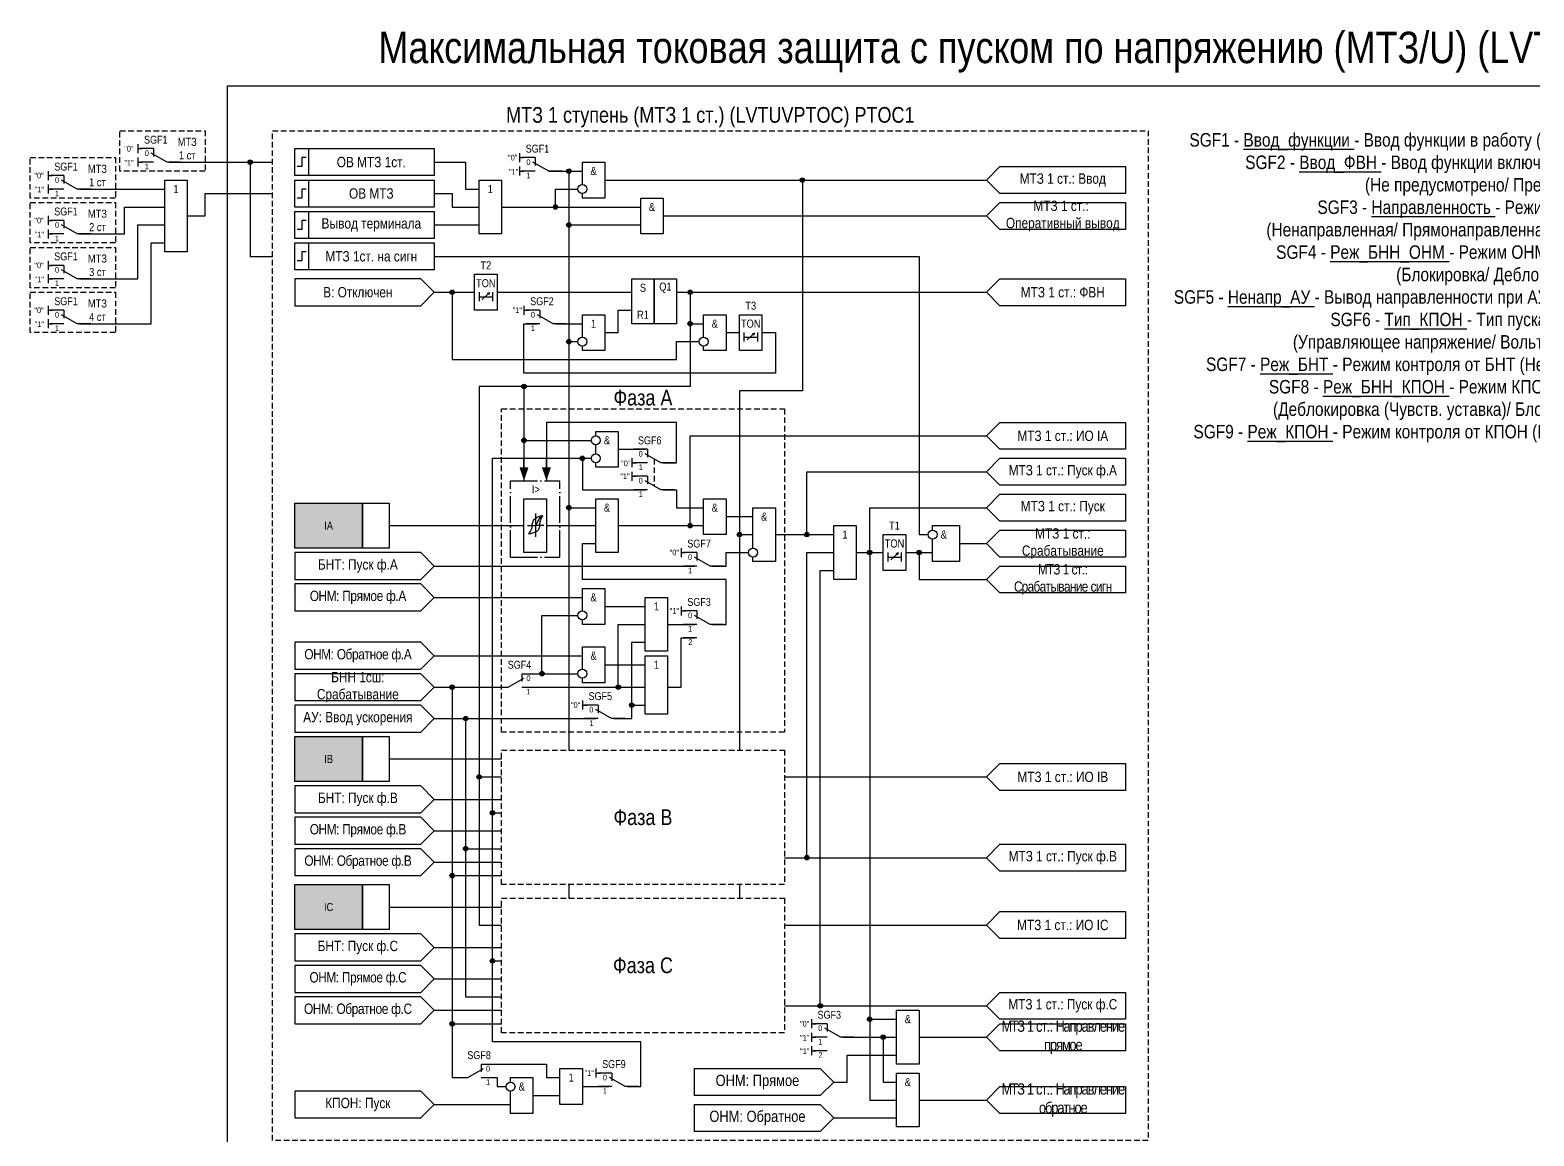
# Model space of a CAD drawing. Header units: millimetres. Extents: x -73 to 767, y -297 to 677.
# Drawn here: x -44 to 290.9, y 431 to 677.4 of the extents above; entities that cross this region are included whole.
import ezdxf
from ezdxf.enums import TextEntityAlignment as Align

# ---------------------------------------------------------------- set-up
doc = ezdxf.new("R2010")
doc.units = ezdxf.units.MM
doc.linetypes.add('ACAD_ISO04W100', pattern=[30, 24, -3, 0, -3])
doc.linetypes.add('штриховая2', pattern=[0.375, 0.25, -0.125])
doc.layers.add('TEXT', color=7, linetype='Continuous', lineweight=25)
doc.layers.add('Основная', color=7, linetype='Continuous')
doc.styles.add('1.8_Gost_RD', font='ARIALN.TTF', dxfattribs={"height": 1.8})
doc.styles.add('2.5_Gost_RD', font='ARIALN.TTF', dxfattribs={"height": 2.5})
doc.styles.add('3.5_Gost_RD', font='ARIALN.TTF', dxfattribs={"height": 3.5})
doc.styles.add('Вывод', font='ARIALN.TTF', dxfattribs={"height": 2.5})
doc.styles.add('Компонент', font='ARIALN.TTF', dxfattribs={"height": 3.5})

# ---------------------------------------------------------------- blocks, each defined once
blk = doc.blocks.new('*U958')
at = {"layer": 'Основная', "color": 0}
blk.add_line((0, 0), (7, 4), dxfattribs=at)
at = {"layer": 'Основная', "ltscale": 0.35}
blk.add_line((6, 6), (6, 2.5), dxfattribs=at)
blk = doc.blocks.new('*U985')
at = {"layer": 'Основная', "color": 0}
for p, q in [((-3, 6), (-9, 6)), ((-3, 0), (-9, 0)), ((9, 0), (3, 0))]:
    blk.add_line(p, q, dxfattribs=at)
at = {"layer": 'Основная', "ltscale": 0.25, "xscale": -1}
blk.add_blockref('*U958', (3, 0), dxfattribs=at)
at = {"layer": 'Основная'}
for tag, height, style, p in [('В1', 2.5, 'Вывод', (-14, 6)), ('ОУ', 3.5, 'Компонент', (-2, 10)), ('В2', 2.5, 'Вывод', (-6, 4)), ('В3', 2.5, 'Вывод', (-6, -2))]:
    blk.add_attdef(tag, text='', height=height, dxfattribs=dict(at, style=style)).set_placement(p, align=Align.MIDDLE_CENTER)
blk = doc.blocks.new('Точка')
at = {"ltscale": 100}
h = blk.add_hatch(color=256, dxfattribs=at)
h.dxf.hatch_style = 1
edge = h.paths.add_edge_path()
edge.add_arc((0, 0), 0.5, 0, 360)
blk.add_circle((0, 0), 0.5, dxfattribs=at)
blk = doc.blocks.new('*U892')
at = {"layer": 'Основная', "linetype": 'ACAD_ISO04W100', "ltscale": 0.25}
for p, q in [((0, 0), (11, 0)), ((0, -17), (0, 0)), ((11, -17), (11, 0)), ((0, -17), (11, -17))]:
    blk.add_line(p, q, dxfattribs=at)
at = {"layer": 'Основная', "style": 'Компонент'}
blk.add_attdef('ОУ', text='', height=3.5, dxfattribs=at).set_placement((11, 0), align=Align.MIDDLE_CENTER)
blk = doc.blocks.new('*U978')
at = {"ltscale": 0.25}
blk.add_line((-1, 0), (-5, 0), dxfattribs=at)
blk.add_lwpolyline([(-3, 0, 2, 0, 0), (0, 0, 0, 0, 0)], format="xyseb", dxfattribs=at)
at = {"layer": 'Основная', "style": 'Вывод'}
blk.add_attdef('ОТ', text='', height=2.5, dxfattribs=at).set_placement((-4, 0), align=Align.MIDDLE_CENTER)
blk = doc.blocks.new('*U1016')
at = {"layer": 'Основная', "color": 0}
for p, q in [((-3, 6), (-9, 6)), ((-3, 0), (-9, 0)), ((9, 0), (3, 0))]:
    blk.add_line(p, q, dxfattribs=at)
at = {"layer": 'Основная', "ltscale": 0.25, "xscale": -1}
blk.add_blockref('*U958', (3, 0), dxfattribs=at)
at = {"layer": 'Основная'}
for tag, height, style, p in [('В1', 2.5, 'Вывод', (-13, 6)), ('ОУ', 3.5, 'Компонент', (-2, 10)), ('В2', 2.5, 'Вывод', (-6, 4)), ('В3', 2.5, 'Вывод', (-6, -2))]:
    blk.add_attdef(tag, text='', height=height, dxfattribs=dict(at, style=style)).set_placement(p, align=Align.MIDDLE_CENTER)
blk = doc.blocks.new('*U1017')
at = {"layer": 'Основная', "color": 0}
for p, q in [((-9, 0), (-3, 0)), ((3, 6), (9, 6)), ((3, 0), (9, 0))]:
    blk.add_line(p, q, dxfattribs=at)
at = {"layer": 'Основная', "ltscale": 0.25}
blk.add_blockref('*U958', (-3, 0), dxfattribs=at)
at = {"layer": 'Основная'}
for tag, height, style, p in [('ОУ', 3.5, 'Компонент', (2, 10)), ('В1', 2.5, 'Вывод', (13, 6)), ('В2', 2.5, 'Вывод', (6, 4)), ('В3', 2.5, 'Вывод', (6, -2))]:
    blk.add_attdef(tag, text='', height=height, dxfattribs=dict(at, style=style)).set_placement(p, align=Align.MIDDLE_CENTER)
blk = doc.blocks.new('*U1033')
at = {"layer": 'Основная', "color": 0}
for p, q in [((-3, 6), (-9, 6)), ((-3, 0), (-9, 0)), ((9, 0), (3, 0))]:
    blk.add_line(p, q, dxfattribs=at)
at = {"layer": 'Основная', "ltscale": 0.25, "xscale": -1}
blk.add_blockref('*U958', (3, 0), dxfattribs=at)
at = {"layer": 'Основная'}
for tag, height, style, p in [('В1', 2.5, 'Вывод', (-13, 6)), ('ОУ', 3.5, 'Компонент', (-2, 10)), ('В2', 2.5, 'Вывод', (-6, 4)), ('В3', 2.5, 'Вывод', (-6, -2))]:
    blk.add_attdef(tag, text='', height=height, dxfattribs=dict(at, style=style)).set_placement(p, align=Align.MIDDLE_CENTER)
blk = doc.blocks.new('*U1027')
at = {"layer": 'Основная', "color": 0}
for p, q in [((-9, 0), (-3, 0)), ((3, 6), (9, 6)), ((3, 0), (9, 0))]:
    blk.add_line(p, q, dxfattribs=at)
at = {"layer": 'Основная', "ltscale": 0.25}
blk.add_blockref('*U958', (-3, 0), dxfattribs=at)
at = {"layer": 'Основная'}
for tag, height, style, p in [('ОУ', 3.5, 'Компонент', (2, 10)), ('В1', 2.5, 'Вывод', (14, 6)), ('В2', 2.5, 'Вывод', (6, 4)), ('В3', 2.5, 'Вывод', (6, -2))]:
    blk.add_attdef(tag, text='', height=height, dxfattribs=dict(at, style=style)).set_placement(p, align=Align.MIDDLE_CENTER)

msp = doc.modelspace()

# ---------------------------------------------------------------- hatches: boundary and pattern name
at = {"ltscale": 100, "true_color": 0xf7941d}
h = msp.add_hatch(color=30, dxfattribs=at)
h.dxf.hatch_style = 1
h.paths.add_polyline_path([(15, 572), (30, 572), (30, 562), (15, 562)])
h = msp.add_hatch(color=30, dxfattribs=at)
h.dxf.hatch_style = 1
h.paths.add_polyline_path([(15, 520), (30, 520), (30, 510), (15, 510)])
h = msp.add_hatch(color=30, dxfattribs=at)
h.dxf.hatch_style = 1
h.paths.add_polyline_path([(15, 487), (30, 487), (30, 477), (15, 477)])

# ---------------------------------------------------------------- linework, layer by layer
at = {"color": 6, "ltscale": 100}
for p, q in [((-20, 652), (-20, 650)), ((-20, 651), (-19, 651)), ((-20, 649), (-20, 647)), ((-20, 648), (-19, 648)), ((-40, 646), (-40, 644)), ((-40, 645), (-39, 645)), ((-40, 643), (-40, 641)), ((-40, 642), (-39, 642)), ((-40, 636), (-40, 634)), ((-40, 635), (-39, 635)), ((-40, 633), (-40, 631)), ((-40, 632), (-39, 632)), ((-40, 626), (-40, 624)), ((-40, 625), (-39, 625)), ((-40, 623), (-40, 621)), ((-40, 622), (-39, 622)), ((-40, 616), (-40, 614)), ((-40, 615), (-39, 615)), ((-40, 613), (-40, 611)), ((-40, 612), (-39, 612))]:
    msp.add_line(p, q, dxfattribs=at)
at = {"ltscale": 100}
for p, q in [((65, 650), (65, 648)), ((65, 649), (66, 649)), ((65, 647), (65, 645)), ((65, 646), (66, 646)), ((66, 616), (66, 614)), ((66, 615), (67, 615)), ((90, 582), (90, 580)), ((90, 581), (91, 581)), ((90, 579), (90, 577)), ((90, 578), (91, 578)), ((101, 562), (101, 560)), ((101, 561), (102, 561)), ((101, 549), (101, 547)), ((101, 548), (102, 548)), ((104.5, 542), (101.5, 542)), ((79, 528), (79, 526)), ((79, 527), (80, 527)), ((130, 457), (130, 455)), ((130, 456), (131, 456)), ((130, 454), (130, 452)), ((130, 453), (131, 453)), ((130, 451), (130, 449)), ((130, 450), (131, 450)), ((133.5, 450), (130.5, 450)), ((82.03, 446.01), (82.03, 444.01)), ((82.03, 445.01), (83.03, 445.01))]:
    msp.add_line(p, q, dxfattribs=at)
at = {"color": 7, "ltscale": 100}
for p, q in [((56.67, 617.42), (58.34, 618.91)), ((58.34, 618.91), (57.82, 618.69)), ((58.34, 618.91), (58.07, 618.44)), ((115.67, 608.41), (117.34, 609.9)), ((117.34, 609.9), (116.82, 609.68)), ((117.34, 609.9), (117.08, 609.43)), ((66.79, 567), (68.6, 567)), ((70.42, 567), (68.6, 567)), ((147.7, 559.41), (149.37, 560.9)), ((149.37, 560.9), (148.85, 560.68)), ((149.37, 560.9), (149.1, 560.43))]:
    msp.add_line(p, q, dxfattribs=at)
msp.add_line((68.6, 569.72), (68.6, 564.52))
at = {"color": 3, "ltscale": 100}
msp.add_lwpolyline([(0, 665), (360, 665), (360, 0), (0, 0)], close=True, dxfattribs=at)
at = {"color": 6, "linetype": 'штриховая2', "ltscale": 5}
for points in [[(-24, 655), (-5, 655), (-5, 646), (-24, 646)], [(-44, 649), (-25, 649), (-25, 640), (-44, 640)], [(-44, 639), (-25, 639), (-25, 630), (-44, 630)], [(-44, 629), (-25, 629), (-25, 620), (-44, 620)], [(-44, 619), (-25, 619), (-25, 610), (-44, 610)]]:
    msp.add_lwpolyline(points, close=True, dxfattribs=at)
at = {"color": 7, "linetype": 'штриховая2', "ltscale": 5}
msp.add_lwpolyline([(10, 655), (205, 655), (205, 430), (10, 430)], close=True, dxfattribs=at)
at = {"ltscale": 100}
for points in [[(15, 651), (18, 651), (18, 645), (15, 645)], [(15, 651), (46, 651), (46, 645), (15, 645)], [(200, 647), (200, 641), (172, 641), (169, 644), (172, 647)], [(15, 644), (18, 644), (18, 638), (15, 638)], [(15, 644), (46, 644), (46, 638), (15, 638)], [(56, 644), (61, 644), (61, 632), (56, 632)], [(92, 640), (97, 640), (97, 632), (92, 632)], [(15, 637), (18, 637), (18, 631), (15, 631)], [(15, 637), (46, 637), (46, 631), (15, 631)], [(200, 639), (200, 633), (172, 633), (169, 636), (172, 639)], [(15, 630), (18, 630), (18, 624), (15, 624)], [(15, 630), (46, 630), (46, 624), (15, 624)], [(55, 623), (60, 623), (60, 615), (55, 615)], [(90, 622), (95, 622), (95, 612), (90, 612)], [(95, 622), (100, 622), (100, 612), (95, 612)], [(114, 614), (119, 614), (119, 606), (114, 606)], [(200, 590), (200, 584), (172, 584), (169, 587), (172, 590)], [(200, 582), (200, 576), (172, 576), (169, 579), (172, 582)], [(66, 573), (71, 573), (71, 561), (66, 561)], [(82, 573), (87, 573), (87, 561), (82, 561)], [(106, 573), (111, 573), (111, 565), (106, 565)], [(200, 574), (200, 568), (172, 568), (169, 571), (172, 574)], [(15, 572), (30, 572), (30, 562), (15, 562)], [(30, 572), (36, 572), (36, 562), (30, 562)], [(135, 567), (140, 567), (140, 555), (135, 555)], [(146.02, 565), (151.02, 565), (151.02, 557), (146.02, 557)], [(200, 566), (200, 560), (172, 560), (169, 563), (172, 566)], [(200, 558), (200, 552), (172, 552), (169, 555), (172, 558)], [(93, 551), (98, 551), (98, 539), (93, 539)], [(93, 538), (98, 538), (98, 525), (93, 525)], [(15, 520), (30, 520), (30, 510), (15, 510)], [(30, 520), (36, 520), (36, 510), (30, 510)], [(200, 514), (200, 508), (172, 508), (169, 511), (172, 514)], [(200, 496), (200, 490), (172, 490), (169, 493), (172, 496)], [(15, 487), (30, 487), (30, 477), (15, 477)], [(30, 487), (36, 487), (36, 477), (30, 477)], [(200, 481), (200, 475), (172, 475), (169, 478), (172, 481)], [(200, 463), (200, 457), (172, 457), (169, 460), (172, 463)], [(149, 459), (154, 459), (154, 447), (149, 447)], [(200, 450), (172, 450), (169, 453), (172, 456), (200, 456)], [(74, 446), (79, 446), (79, 438), (74, 438)], [(132, 446), (135, 443), (132, 440), (104, 440), (104, 446)], [(149, 445), (154, 445), (154, 433), (149, 433)], [(200, 436), (172, 436), (169, 439), (172, 442), (200, 442)], [(132, 438), (135, 435), (132, 432), (104, 432), (104, 438)]]:
    msp.add_lwpolyline(points, close=True, dxfattribs=at)
at = {"color": 6, "ltscale": 100}
for points in [[(-13, 648), (10, 648)], [(-13, 648), (5, 648), (5, 627), (10, 627)], [(-33, 642), (-14, 642)], [(-9, 636), (-5, 636), (-5, 641), (10, 641)], [(-33, 632), (-23, 632), (-23, 638), (-14, 638)], [(-33, 622), (-20, 622), (-20, 634), (-14, 634)], [(-33, 612), (-17, 612), (-17, 630), (-14, 630)]]:
    msp.add_lwpolyline(points, dxfattribs=at)
at = {"lineweight": 30, "ltscale": 100}
for points in [[(17.5, 649), (16.5, 649), (16.5, 647), (15.5, 647)], [(17.5, 642), (16.5, 642), (16.5, 640), (15.5, 640)], [(17.5, 635), (16.5, 635), (16.5, 633), (15.5, 633)], [(17.5, 628), (16.5, 628), (16.5, 626), (15.5, 626)]]:
    msp.add_lwpolyline(points, dxfattribs=at)
at = {"ltscale": 100}
for points in [[(46, 648), (53, 648), (53, 642), (56, 642)], [(79, 643), (79, 648), (84, 648), (84, 640), (79, 640), (79, 641)], [(71.5, 646), (79, 646)], [(72, 646), (76, 646), (76, 571), (82, 571)], [(72, 646), (76, 646), (76, 571), (76, 517)], [(72, 646), (76, 646), (76, 608), (78, 608)], [(72, 646), (76, 646), (76, 634), (92, 634)], [(84, 644), (169, 644)], [(84, 644), (128, 644), (128, 597), (114, 597), (114, 565), (117, 565)], [(84, 644), (128, 644), (128, 597), (114, 597), (114, 517)], [(46, 641), (50, 641), (50, 638), (56, 638)], [(61, 638), (73, 638), (73, 642), (78, 642)], [(61, 638), (92, 638)], [(46, 634), (56, 634)], [(97, 636), (169, 636)], [(46, 627), (154, 627), (154, 565), (156, 565)], [(46, 619), (43, 622), (15, 622), (15, 616), (43, 616), (46, 619)], [(200, 616), (172, 616), (169, 619), (172, 622), (200, 622), (200, 616), (172, 616), (169, 619), (172, 622), (200, 622)], [(46, 619), (50, 619), (50, 604), (100, 604), (100, 608), (105, 608)], [(46, 619), (55, 619)], [(56, 619), (56, 617)], [(100, 619), (103, 619), (103, 598), (56, 598), (56, 511), (61, 511)], [(100, 619), (103, 619), (103, 598), (56, 598), (56, 478), (61, 478)], [(56, 618), (59, 618)], [(59, 619), (59, 617)], [(60, 619), (90, 619)], [(100, 619), (103, 619), (103, 598), (66, 598), (66, 586), (81, 586)], [(100, 619), (103, 619), (103, 598), (66, 598), (66, 586), (66, 586), (66, 577)], [(100, 619), (103, 619), (103, 612), (106, 612)], [(100, 619), (169, 619)], [(79, 609), (79, 614), (84, 614), (84, 606), (79, 606), (79, 607)], [(84, 610), (87, 610), (87, 615), (90, 615)], [(106, 609), (106, 614), (111, 614), (111, 606), (106, 606), (106, 607)], [(119, 610), (122, 610), (122, 601), (66, 601), (66, 612), (69, 612)], [(73, 612), (79, 612)], [(111, 610), (114, 610)], [(115, 610), (115, 608)], [(118, 610), (118, 608)], [(115, 609), (118, 609)], [(97, 581), (100, 581), (100, 590), (71, 590), (71, 577)], [(82, 587), (82, 588), (87, 588), (87, 580), (82, 580), (82, 581)], [(87, 567), (103, 567), (103, 587), (169, 587)], [(82, 583), (82, 585)], [(87, 584), (93, 584)], [(89, 442), (92, 442), (92, 452), (59, 452), (59, 582), (81, 582)], [(89, 442), (92, 442), (92, 452), (59, 452), (59, 582), (79, 582), (79, 575), (93, 575)], [(122, 565), (129, 565), (129, 579), (169, 579)], [(97, 575), (100, 575), (100, 571), (106, 571)], [(117, 562), (117, 571), (122, 571), (122, 559), (117, 559), (117, 560)], [(140, 561), (143, 561), (143, 571), (169, 571)], [(36, 567), (66, 567)], [(71, 567), (82, 567)], [(87, 567), (106, 567)], [(87, 567), (90, 567)], [(111, 569), (117, 569)], [(157, 566), (157, 567), (163, 567), (163, 559), (157, 559), (157, 564)], [(108, 545), (111, 545), (111, 555), (79, 555), (79, 563), (82, 563)], [(122, 565), (135, 565)], [(163, 563), (169, 563)], [(46, 558), (43, 561), (15, 561), (15, 555), (43, 555), (46, 558)], [(108, 558), (111, 558), (111, 561), (116, 561)], [(124, 493), (129, 493), (129, 561), (135, 561)], [(140, 561), (143, 561), (143, 439), (149, 439)], [(140, 561), (143, 561), (143, 457), (149, 457)], [(140, 561), (146, 561)], [(147.02, 561), (147.02, 559)], [(147.02, 560), (150.02, 560)], [(150.02, 561), (150.02, 559)], [(151, 561), (157, 561)], [(151, 561), (154, 561), (154, 555), (169, 555)], [(46, 558), (104, 558)], [(124, 460), (132, 460), (132, 557), (135, 557)], [(46, 551), (43, 554), (15, 554), (15, 548), (43, 548), (46, 551)], [(79, 548), (79, 553), (84, 553), (84, 545), (79, 545), (79, 546)], [(46, 551), (79, 551)], [(66, 534), (70, 534), (70, 547), (78, 547)], [(84, 549), (93, 549)], [(66, 531), (87, 531), (87, 545), (93, 545)], [(98, 545), (104, 545)], [(46, 538), (43, 541), (15, 541), (15, 535), (43, 535), (46, 538)], [(79, 535), (79, 540), (84, 540), (84, 532), (79, 532), (79, 533)], [(86, 524), (90, 524), (90, 541), (93, 541)], [(98, 531), (101, 531), (101, 542), (104, 542)], [(46, 538), (79, 538)], [(84, 536), (93, 536)], [(46, 531), (43, 534), (15, 534), (15, 528), (43, 528), (46, 531)], [(66, 534), (78, 534)], [(46, 531), (62, 531)], [(46, 531), (50, 531), (50, 489), (61, 489)], [(46, 531), (50, 531), (50, 456), (61, 456)], [(46, 531), (50, 531), (50, 444), (53, 444)], [(66, 531), (93, 531)], [(46, 524), (43, 527), (15, 527), (15, 521), (43, 521), (46, 524)], [(86, 524), (90, 524), (90, 527), (93, 527)], [(46, 524), (82, 524)], [(46, 524), (53, 524), (53, 495), (61, 495)], [(46, 524), (53, 524), (53, 462), (61, 462)], [(36, 515), (61, 515)], [(124, 511), (169, 511)], [(46, 506), (43, 509), (15, 509), (15, 503), (43, 503), (46, 506)], [(46, 506), (61, 506)], [(89, 442), (92, 442), (92, 452), (59, 452), (59, 503), (61, 503)], [(46, 499), (43, 502), (15, 502), (15, 496), (43, 496), (46, 499)], [(46, 499), (61, 499)], [(46, 492), (43, 495), (15, 495), (15, 489), (43, 489), (46, 492)], [(124, 493), (169, 493)], [(46, 492), (61, 492)], [(76, 487), (76, 484)], [(114, 487), (114, 484)], [(36, 482), (61, 482)], [(46, 473), (43, 476), (15, 476), (15, 470), (43, 470), (46, 473)], [(124, 478), (169, 478)], [(46, 473), (61, 473)], [(46, 466), (43, 469), (15, 469), (15, 463), (43, 463), (46, 466)], [(89, 442), (92, 442), (92, 452), (59, 452), (59, 470), (61, 470)], [(46, 466), (61, 466)], [(46, 459), (43, 462), (15, 462), (15, 456), (43, 456), (46, 459)], [(46, 459), (61, 459)], [(124, 460), (169, 460)], [(137, 453), (149, 453)], [(137, 453), (146, 453), (146, 443), (149, 443)], [(154, 453), (169, 453)], [(135, 443), (138, 443), (138, 449), (149, 449)], [(57, 447), (71, 447), (71, 444), (74, 444)], [(57, 444), (60, 444), (60, 442), (62, 442)], [(63, 443), (63, 444), (68, 444), (68, 436), (63, 436), (63, 441)], [(46, 438), (43, 441), (15, 441), (15, 435), (43, 435), (46, 438)], [(68, 440), (74, 440)], [(79, 442), (85, 442)], [(154, 439), (169, 439)], [(46, 438), (63, 438)], [(135, 435), (149, 435)]]:
    msp.add_lwpolyline(points, dxfattribs=at)
at = {"color": 6, "ltscale": 100}
msp.add_lwpolyline([(-14, 644), (-9, 644), (-9, 628), (-14, 628)], close=True, dxfattribs=at)
at = {"color": 251, "linetype": 'штриховая2', "ltscale": 5, "true_color": 0x58595b}
for points in [[(61, 593), (124, 593), (124, 521), (61, 521)], [(61, 517), (124, 517), (124, 487), (61, 487)]]:
    msp.add_lwpolyline(points, close=True, dxfattribs=at)
at = {"linetype": 'штриховая2', "ltscale": 5}
msp.add_lwpolyline([(95, 581.86), (95, 575.86)], dxfattribs=at)
msp.add_lwpolyline([(61, 484), (124, 484), (124, 454), (61, 454)], close=True, dxfattribs=at)
for centre in [(79, 642), (106, 608)]:
    msp.add_circle(centre, 1)
at = {"ltscale": 100}
for centre in [(79, 608), (82, 586), (82, 582), (157, 565), (117, 561), (79, 547), (79, 534), (63, 442)]:
    msp.add_circle(centre, 1, dxfattribs=at)
for points in [[(67.8, 566.92), (67.6, 566.13), (67, 565.12)], [(69.48, 566.92), (69.25, 566.13), (68.76, 565.67), (67, 565.12)], [(67.8, 566.92), (67.95, 567.71), (68.44, 568.54), (70.2, 569.26)], [(68.6, 567), (69, 567.72), (69.47, 568.6), (70.2, 569.26)], [(69.48, 566.92), (69.6, 567.71), (69.81, 568.54), (70.2, 569.26)]]:
    msp.add_spline(points, degree=3)

# ---------------------------------------------------------------- block references
for p in [(5, 648), (76, 646), (128, 644), (73, 638), (76, 634), (50, 619), (103, 619), (103, 612), (76, 608), (66, 598), (66, 586), (79, 582), (76, 571), (103, 567), (114, 565), (129, 565), (143, 561), (143, 561), (154, 561), (70, 534), (50, 531), (87, 531), (90, 527), (53, 524), (56, 511), (59, 503), (53, 495), (129, 493), (50, 489), (59, 470), (132, 460), (50, 456), (143, 457), (146, 453)]:
    msp.add_blockref('Точка', p, dxfattribs=at)
at = {"layer": 'Основная', "color": 6, "ltscale": 0.25, "xscale": 0.5, "yscale": 0.5, "zscale": 0.5}
for p in [(-15, 648), (-35, 642), (-35, 632), (-35, 622), (-35, 612)]:
    msp.add_blockref('*U985', p, dxfattribs=at).add_auto_attribs({'ОУ': 'SGF1', 'В1': '"0"', 'В2': '0', 'В3': '1'})
at = {"layer": 'Основная', "ltscale": 0.25, "xscale": 0.5, "yscale": 0.5, "zscale": 0.5}
for name, p, values in [('*U1016', (70, 646), {'ОУ': 'SGF1', 'В1': '"0"', 'В2': '0', 'В3': '1'}), ('*U1033', (71, 612), {'ОУ': 'SGF2', 'В1': '"1"', 'В2': '0', 'В3': '1'}), ('*U1016', (106, 558), {'ОУ': 'SGF7', 'В1': '"0"', 'В2': '0', 'В3': '1'}), ('*U1016', (106, 545), {'ОУ': 'SGF3', 'В1': '"1"', 'В2': '0', 'В3': '1'}), ('*U1016', (84, 524), {'ОУ': 'SGF5', 'В1': '"0"', 'В2': '0', 'В3': '1'}), ('*U1016', (135, 453), {'ОУ': 'SGF3', 'В1': '"0"', 'В2': '0', 'В3': '1'}), ('*U1016', (87.03, 442.01), {'ОУ': 'SGF9', 'В1': '"1"', 'В2': '0', 'В3': '1'})]:
    msp.add_blockref(name, p, dxfattribs=at).add_auto_attribs(values)
at = {"layer": 'Основная', "ltscale": 0.25}
ref = msp.add_blockref('*U1016', (95, 581), dxfattribs=dict(at, xscale=0.5, yscale=0.5, zscale=0.5))
ref.add_attrib('ОУ', 'SGF6', dxfattribs={"height": 1.75, "style": 'Компонент'}).set_placement((94, 586), align=Align.MIDDLE_CENTER)
ref.add_attrib('В2', '0', dxfattribs={"height": 1.25, "style": 'Вывод'}).set_placement((92, 583), align=Align.MIDDLE_CENTER)
ref.add_attrib('В3', '1', dxfattribs={"height": 1.25, "style": 'Вывод'}).set_placement((92, 580), align=Align.MIDDLE_CENTER)
at = {"layer": 'Основная', "ltscale": 0.25, "rotation": 270}
for p in [(66, 577), (71, 577)]:
    msp.add_blockref('*U978', p, dxfattribs=at)
at = {"layer": 'Основная', "ltscale": 0.25}
msp.add_blockref('*U892', (63, 577), dxfattribs=at)
ref = msp.add_blockref('*U1016', (95, 575), dxfattribs=dict(at, xscale=0.5, yscale=0.5, zscale=0.5))
ref.add_attrib('В1', '"1"', dxfattribs={"height": 1.25, "style": 'Вывод'}).set_placement((88.5, 578), align=Align.MIDDLE_CENTER)
ref.add_attrib('В2', '0', dxfattribs={"height": 1.25, "style": 'Вывод'}).set_placement((92, 577), align=Align.MIDDLE_CENTER)
ref.add_attrib('В3', '1', dxfattribs={"height": 1.25, "style": 'Вывод'}).set_placement((92, 574), align=Align.MIDDLE_CENTER)
ref = msp.add_blockref('*U1017', (64, 531), dxfattribs=dict(at, xscale=0.5, yscale=0.5, zscale=0.5))
ref.add_attrib('ОУ', 'SGF4', dxfattribs={"height": 1.75, "style": 'Компонент'}).set_placement((65, 536), align=Align.MIDDLE_CENTER)
ref.add_attrib('В2', '0', dxfattribs={"height": 1.25, "style": 'Вывод'}).set_placement((67, 533), align=Align.MIDDLE_CENTER)
ref.add_attrib('В3', '1', dxfattribs={"height": 1.25, "style": 'Вывод'}).set_placement((67, 530), align=Align.MIDDLE_CENTER)
ref = msp.add_blockref('*U1027', (55, 444), dxfattribs=dict(at, xscale=0.5, yscale=0.5, zscale=0.5))
ref.add_attrib('ОУ', 'SGF8', dxfattribs={"height": 1.75, "style": 'Компонент'}).set_placement((56, 449), align=Align.MIDDLE_CENTER)
ref.add_attrib('В2', '0', dxfattribs={"height": 1.25, "style": 'Вывод'}).set_placement((58, 446), align=Align.MIDDLE_CENTER)
ref.add_attrib('В3', '1', dxfattribs={"height": 1.25, "style": 'Вывод'}).set_placement((58, 443), align=Align.MIDDLE_CENTER)

# ---------------------------------------------------------------- texts
at = {"color": 30, "ltscale": 100, "attachment_point": 5}
for s, insert, char_height, width, style in [('{\\C3;Максимальная токовая защита с пуском по напряжению (МТЗ/U) (LVTUVTOC)}', (180, 672.5), 7, 360, '3.5_Gost_RD'), ('МТЗ 1 ступень (МТЗ 1 ст.) (LVTUVPTOC) {\\C6;PTOC1}', (107.5, 658), 3.5, 195, '3.5_Gost_RD'), ('МТЗ\\P1 ст', (-9, 651), 1.8, 8, '2.5_Gost_RD'), ('SGF1 - {\\LВвод_функции} - Ввод функции в работу (Не предусмотрено/ Предусмотрено)\\PSGF2 - {\\LВвод_ФВН} - Ввод функции включения на "холодную" нагрузку \\P^I(Не предусмотрено/ Предусмотрено)\\PSGF3 - {\\LНаправленность} - Режим направленности \\P^I(Ненаправленная/ Прямонаправленная/ Обратнонаправленная)\\PSGF4 - {\\LРеж_БНН_ОНМ} - Режим ОНМ при неисправности ЦН \\P^I(Блокировка/ Деблокировка)\\PSGF5 - {\\LНенапр_АУ} - Вывод направленности при АУ (Не предусмотрено/ Предусмотрено)\\PSGF6 - {\\LТип_КПОН} - Тип пуска по напряжению \\P^I(Управляющее напряжение/ Вольтметровая блокировка)\\PSGF7 - {\\LРеж_БНТ} - Режим контроля от БНТ (Не предусмотрено/ Предусмотрено)\\PSGF8 - {\\LРеж_БНН_КПОН} - Режим КПОН при неисправности ЦН \\P^I (Деблокировка (Чувств. уставка)/ Блокировка (Грубая уставка))\\PSGF9 - {\\LРеж_КПОН} - Режим контроля от КПОН (Не предусмотрено/ Предусмотрено)', (282.5, 620), 3, 145, '3.5_Gost_RD'), ('МТЗ\\P1 ст', (-29, 645), 1.8, 8, '2.5_Gost_RD'), ('МТЗ\\P2 ст', (-29, 635), 1.8, 8, '2.5_Gost_RD'), ('МТЗ\\P3 ст', (-29, 625), 1.8, 8, '2.5_Gost_RD'), ('МТЗ\\P4 ст', (-29, 615), 1.8, 8, '2.5_Gost_RD')]:
    msp.add_mtext(s, dxfattribs=dict(at, insert=insert, char_height=char_height, width=width, style=style))
at = {"color": 6, "ltscale": 100, "char_height": 1.25, "attachment_point": 1, "style": '3.5_Gost_RD'}
for insert in [(-23, 648.5), (-43, 642.5), (-43, 632.5), (-43, 622.5), (-43, 612.5)]:
    msp.add_mtext_dynamic_manual_height_columns('"1"', width=2, gutter_width=17.5, heights=[0], dxfattribs=dict(at, insert=insert))
at = {"ltscale": 100, "char_height": 1.25, "attachment_point": 1, "style": '3.5_Gost_RD'}
for s, insert in [('"1"', (62.66, 646.5)), ('"0"', (87.64, 581.5)), ('2', (102.59, 541.66)), ('"1"', (127.5, 453.5)), ('"1"', (127.5, 450.5)), ('2', (131.59, 449.66))]:
    msp.add_mtext_dynamic_manual_height_columns(s, width=2, gutter_width=17.5, heights=[0], dxfattribs=dict(at, insert=insert))
at = {"ltscale": 100, "attachment_point": 5}
for s, insert, char_height, width, style in [('&', (81.5, 646), 1.8, 5, '2.5_Gost_RD'), ('МТЗ 1 ст.: Ввод', (186, 644), 2.3, 28, '2.5_Gost_RD'), ('1', (58.5, 642), 1.8, 5, '2.5_Gost_RD'), ('&', (94.5, 638), 1.8, 5, '2.5_Gost_RD'), ('МТЗ 1 ст.:  Оперативный вывод', (186, 636), 2.3, 28, '2.5_Gost_RD'), ('МТЗ 1ст. на сигн', (32, 627), 2.3, 28, '2.5_Gost_RD'), ('T2', (57.5, 625), 1.8, 5, '2.5_Gost_RD'), ('TON', (57.5, 621), 1.8, 5, '2.5_Gost_RD'), ('S', (92.5, 620), 1.8, 5, '2.5_Gost_RD'), ('Q1', (97.5, 620), 1.8, 5, '2.5_Gost_RD'), ('МТЗ 1 ст.: ФВН', (186, 619), 2.3, 28, '2.5_Gost_RD'), ('T3', (116.5, 616), 1.8, 5, '2.5_Gost_RD'), ('R1', (92.5, 614), 1.8, 5, '2.5_Gost_RD'), ('&', (108.5, 612), 1.8, 5, '2.5_Gost_RD'), ('TON', (116.5, 612), 1.8, 5, '2.5_Gost_RD'), ('1', (81.5, 612), 1.8, 5, '2.5_Gost_RD'), ('&', (84.5, 586), 1.8, 5, '2.5_Gost_RD'), ('МТЗ 1 ст.: ИО IА', (186, 587), 2.3, 28, '2.5_Gost_RD'), ('МТЗ 1 ст.: Пуск ф.А', (186, 579), 2.3, 28, '2.5_Gost_RD'), ('&', (84.5, 571), 1.8, 5, '2.5_Gost_RD'), ('&', (108.5, 571), 1.8, 5, '2.5_Gost_RD'), ('&', (119.5, 569), 1.8, 5, '2.5_Gost_RD'), ('МТЗ 1 ст.: Пуск', (186, 571), 2.3, 28, '2.5_Gost_RD'), ('IA', (22.5, 567), 1.8, 15, '1.8_Gost_RD'), ('T1', (148.52, 567), 1.8, 5, '2.5_Gost_RD'), ('МТЗ 1 ст.: Срабатывание ', (186, 563), 2.3, 28, '2.5_Gost_RD'), ('1', (137.5, 565), 1.8, 5, '2.5_Gost_RD'), ('TON', (148.52, 563), 1.8, 5, '2.5_Gost_RD'), ('&', (159.5, 565), 1.8, 5, '2.5_Gost_RD'), ('{\\T0.9;МТЗ 1 ст.: Срабатывание сигн}', (186, 555), 2.3, 28, '2.5_Gost_RD'), ('&', (81.5, 551), 1.8, 5, '2.5_Gost_RD'), ('1', (95.5, 549), 1.8, 5, '2.5_Gost_RD'), ('&', (81.5, 538), 1.8, 5, '2.5_Gost_RD'), ('1', (95.5, 536), 1.8, 5, '2.5_Gost_RD'), ('IВ', (22.5, 515), 1.8, 15, '1.8_Gost_RD'), ('МТЗ 1 ст.: ИО IВ', (186, 511), 2.3, 28, '2.5_Gost_RD'), ('МТЗ 1 ст.: Пуск ф.В', (186, 493), 2.3, 28, '2.5_Gost_RD'), ('IC', (22.5, 482), 1.8, 15, '1.8_Gost_RD'), ('МТЗ 1 ст.: ИО IС', (186, 478), 2.3, 28, '2.5_Gost_RD'), ('МТЗ 1 ст.: Пуск ф.С', (186, 460), 2.3, 28, '2.5_Gost_RD'), ('&', (151.5, 457), 1.8, 5, '2.5_Gost_RD'), ('{\\T0.85;МТЗ 1 ст.: Направление прямое}', (186, 453), 2.5, 28, '2.5_Gost_RD'), ('&', (65.5, 442), 1.8, 5, '2.5_Gost_RD'), ('1', (76.5, 444), 1.8, 5, '2.5_Gost_RD'), ('ОНМ: Прямое', (118, 443), 2.5, 28, '2.5_Gost_RD'), ('&', (151.5, 443), 1.8, 5, '2.5_Gost_RD'), ('{\\T0.85;МТЗ 1 ст.: Направление обратное}', (186, 439), 2.5, 28, '2.5_Gost_RD'), ('КПОН: Пуск', (29, 438), 2.3, 28, '2.5_Gost_RD'), ('ОНМ: Обратное', (118, 435), 2.5, 28, '2.5_Gost_RD')]:
    msp.add_mtext(s, dxfattribs=dict(at, insert=insert, char_height=char_height, width=width, style=style))
at = {"color": 6, "ltscale": 100, "insert": (-11.5, 642), "char_height": 1.8, "width": 5, "attachment_point": 5, "style": '2.5_Gost_RD'}
msp.add_mtext('1', dxfattribs=at)
at = {"color": 251, "ltscale": 100, "true_color": 0x58595b, "char_height": 3.5, "width": 63, "attachment_point": 5, "style": '3.5_Gost_RD'}
for s, insert in [('Фаза А', (92.5, 595.5)), ('Фаза В', (92.5, 502)), ('Фаза С', (92.5, 469))]:
    msp.add_mtext(s, dxfattribs=dict(at, insert=insert))
at = {"color": 7, "ltscale": 100, "insert": (63, 576), "char_height": 1.8, "attachment_point": 1, "style": '1.8_Gost_RD'}
msp.add_mtext_dynamic_manual_height_columns('\\pi4.7676;I>', width=11, gutter_width=17.5, heights=[0], dxfattribs=at)
at = {"layer": 'TEXT', "ltscale": 100, "char_height": 2.3, "attachment_point": 5, "style": '2.5_Gost_RD'}
for s, insert, width in [('ОВ МТЗ 1ст.', (32, 648), 28), ('ОВ МТЗ', (32, 641), 28), ('Вывод терминала', (32, 634), 28), ('В: Отключен', (29, 619), 28), ('БНТ: Пуск ф.А', (29, 558), 28), ('{\\T0.95;ОНМ: Прямое ф.А}', (29, 551), 28), ('{\\T0.95;ОНМ: Обратное ф.А}', (29, 538), 28), ('БНН 1сш: Срабатывание', (29, 531), 28), ('АУ: Ввод ускорения', (29, 524), 28), ('БНТ: Пуск ф.В', (29, 506), 28), ('{\\T0.95;ОНМ: Прямое ф.В}', (29, 499), 28.2626), ('{\\T0.95;ОНМ: Обратное ф.В}', (29, 492), 28), ('БНТ: Пуск ф.С', (29, 473), 28), ('{\\T0.95;ОНМ: Прямое ф.С}', (29, 466), 28), ('{\\T0.95;ОНМ: Обратное ф.С}', (29, 459), 28)]:
    msp.add_mtext(s, dxfattribs=dict(at, insert=insert, width=width))

doc.saveas('drawing.dxf')
